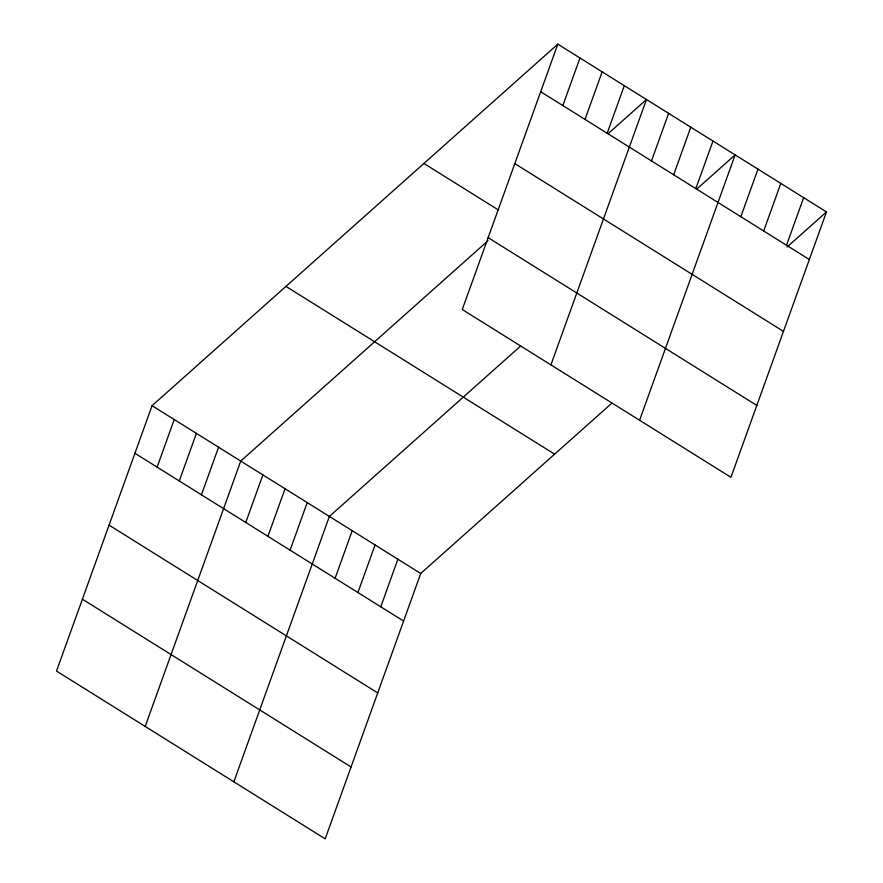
<?xml version="1.0" encoding="UTF-8"?>
<svg xmlns="http://www.w3.org/2000/svg" width="883" height="883" viewBox="0 0 883 883"><rect width="100%" height="100%" fill="white"/><g stroke="black" fill="none" stroke-linecap="round" stroke-linejoin="round"><path stroke-width="1.32" d="M557.813 44.15L462.273 309.525L730.936 477.306L826.477 211.931L557.813 44.15L152.064 405.694L56.523 671.069L325.187 838.85L420.727 573.475L611.853 403.178M157.108 467.118L174.227 419.546M179.271 480.959L196.401 433.387M201.434 494.8L218.565 447.228M145.187 726.433L240.728 461.069L488.045 240.684M245.761 522.482L262.891 474.911M267.924 536.323L285.054 488.752M290.088 550.164L307.218 502.593M233.852 781.808L329.381 516.434L520.506 346.136M335.099 578.266L352.218 530.694M357.935 592.537L375.054 544.954M380.772 606.798L397.891 559.215M562.846 105.563L579.976 57.991M585.01 119.404L602.14 71.832M607.173 133.245L624.303 85.673M550.926 364.889L646.466 99.514L608.067 133.73M651.499 160.938L668.63 113.355M673.674 174.779L690.793 127.196M695.837 188.62L712.967 141.048M639.59 420.253L735.131 154.889L696.731 189.094M740.837 216.721L757.967 169.15M763.674 230.982L780.804 183.41M786.51 245.242L803.64 197.671M787.095 247.019L826.477 211.931M540.683 91.722L809.347 259.503M514.8 163.598L783.464 331.379M423.917 163.465L498.575 210.088M488.144 237.648L756.808 405.429M285.96 286.39L554.623 454.171M152.064 405.694L420.727 573.475M134.933 453.277L403.608 621.058M109.062 525.142L377.725 692.923M82.406 599.193L351.07 766.974"/></g></svg>
